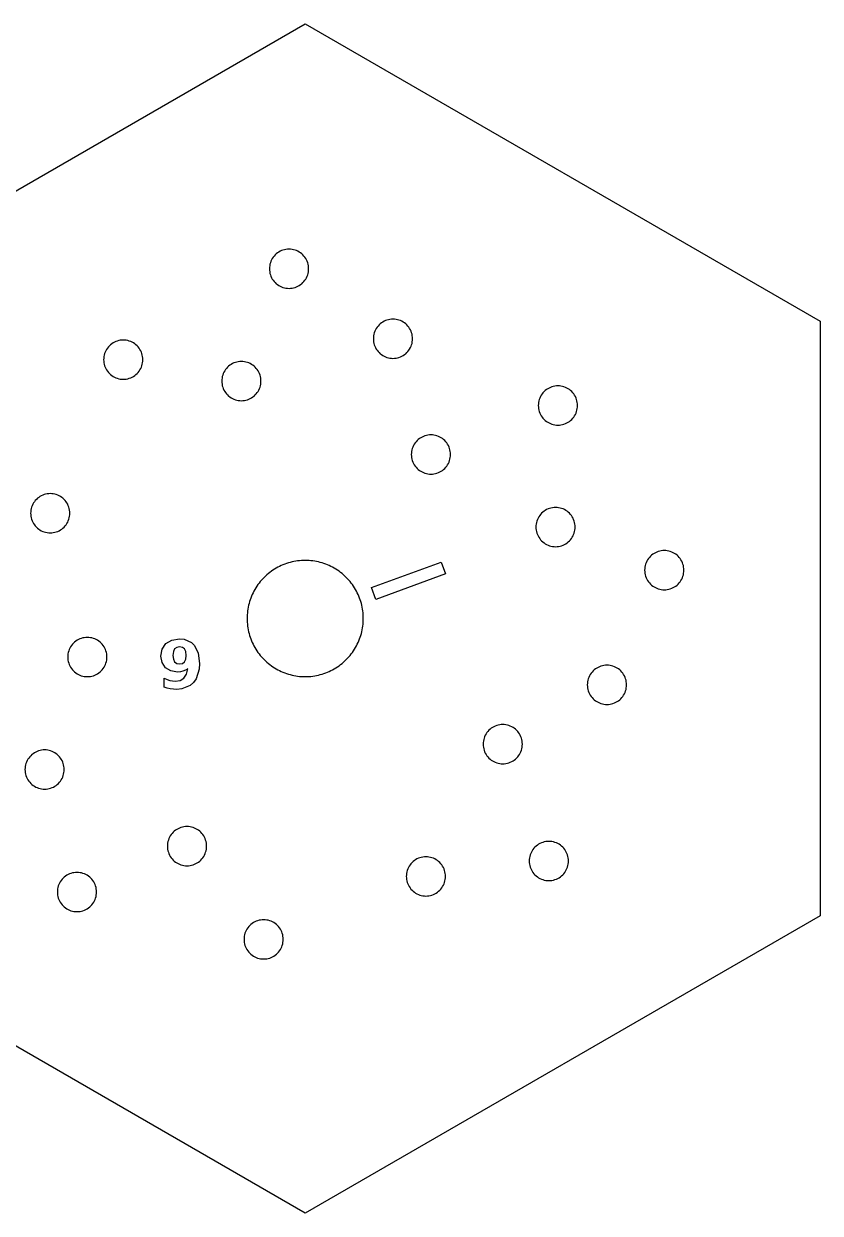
# Model space of a CAD drawing. Header units: millimetres. Extents: x 0 to 476, y 5 to 280.
# Drawn here: x 101.3 to 158.2, y 67.1 to 152 of the extents above; entities that cross this region are included whole.
import ezdxf

# ---------------------------------------------------------------- set-up
doc = ezdxf.new("R2010")
doc.units = ezdxf.units.MM
doc.layers.add('CUT', color=1, linetype='Continuous')
doc.layers.add('ENGRAVE', color=7, linetype='Continuous')

msp = doc.modelspace()

# ---------------------------------------------------------------- linework, layer by layer
at = {"layer": 'CUT'}
for points in [[(158.153, 88.3), (121.375, 67.067), (84.598, 88.3), (84.598, 130.767), (121.375, 152), (158.153, 130.767), (158.153, 88.3)], [(121.552, 134.074), (121.582, 134.18), (121.603, 134.287), (121.616, 134.397), (121.621, 134.506), (121.616, 134.616), (121.603, 134.725), (121.582, 134.833), (121.552, 134.939), (121.514, 135.042), (121.468, 135.142), (121.414, 135.238), (121.353, 135.329), (121.285, 135.416), (121.21, 135.496), (121.13, 135.571), (121.043, 135.639), (120.952, 135.7), (120.856, 135.754), (120.756, 135.8), (120.653, 135.838), (120.547, 135.868), (120.44, 135.889), (120.33, 135.902), (120.221, 135.906), (120.111, 135.902), (120.002, 135.889), (119.894, 135.868), (119.788, 135.838), (119.685, 135.8), (119.585, 135.754), (119.489, 135.7), (119.398, 135.639), (119.311, 135.571), (119.231, 135.496), (119.156, 135.416), (119.088, 135.329), (119.027, 135.238), (118.973, 135.142), (118.927, 135.042), (118.889, 134.939), (118.859, 134.833), (118.838, 134.725), (118.825, 134.616), (118.821, 134.506), (118.825, 134.397), (118.838, 134.287), (118.859, 134.18), (118.889, 134.074), (118.927, 133.971), (118.973, 133.871), (119.027, 133.775), (119.088, 133.683), (119.156, 133.597), (119.231, 133.516), (119.311, 133.442), (119.398, 133.374), (119.489, 133.313), (119.585, 133.259), (119.685, 133.213), (119.788, 133.175), (119.894, 133.145), (120.002, 133.124), (120.111, 133.111), (120.221, 133.106), (120.33, 133.111), (120.44, 133.124), (120.547, 133.145), (120.653, 133.175), (120.756, 133.213), (120.856, 133.259), (120.952, 133.313), (121.043, 133.374), (121.13, 133.442), (121.21, 133.516), (121.285, 133.597), (121.353, 133.683), (121.414, 133.775), (121.468, 133.871), (121.514, 133.971), (121.552, 134.074)], [(128.972, 129.076), (129.002, 129.182), (129.024, 129.29), (129.036, 129.399), (129.041, 129.509), (129.036, 129.618), (129.024, 129.728), (129.002, 129.835), (128.972, 129.941), (128.934, 130.044), (128.888, 130.144), (128.834, 130.24), (128.773, 130.332), (128.705, 130.418), (128.631, 130.499), (128.55, 130.573), (128.464, 130.641), (128.372, 130.702), (128.276, 130.756), (128.177, 130.802), (128.073, 130.84), (127.968, 130.87), (127.86, 130.891), (127.751, 130.904), (127.641, 130.909), (127.531, 130.904), (127.422, 130.891), (127.314, 130.87), (127.208, 130.84), (127.105, 130.802), (127.005, 130.756), (126.909, 130.702), (126.818, 130.641), (126.732, 130.573), (126.651, 130.499), (126.576, 130.418), (126.508, 130.332), (126.447, 130.24), (126.393, 130.144), (126.347, 130.044), (126.309, 129.941), (126.279, 129.835), (126.258, 129.728), (126.245, 129.618), (126.241, 129.509), (126.245, 129.399), (126.258, 129.29), (126.279, 129.182), (126.309, 129.076), (126.347, 128.973), (126.393, 128.873), (126.447, 128.777), (126.508, 128.686), (126.576, 128.599), (126.651, 128.519), (126.732, 128.444), (126.818, 128.376), (126.909, 128.315), (127.005, 128.261), (127.105, 128.215), (127.208, 128.177), (127.314, 128.147), (127.422, 128.126), (127.531, 128.113), (127.641, 128.109), (127.751, 128.113), (127.86, 128.126), (127.968, 128.147), (128.073, 128.177), (128.177, 128.215), (128.276, 128.261), (128.372, 128.315), (128.464, 128.376), (128.55, 128.444), (128.631, 128.519), (128.705, 128.599), (128.773, 128.686), (128.834, 128.777), (128.888, 128.873), (128.934, 128.973), (128.972, 129.076)], [(109.713, 127.583), (109.743, 127.689), (109.764, 127.796), (109.777, 127.906), (109.782, 128.015), (109.777, 128.125), (109.764, 128.234), (109.743, 128.342), (109.713, 128.448), (109.675, 128.551), (109.629, 128.651), (109.575, 128.747), (109.514, 128.838), (109.446, 128.925), (109.372, 129.005), (109.291, 129.08), (109.205, 129.148), (109.113, 129.209), (109.017, 129.263), (108.917, 129.309), (108.814, 129.347), (108.709, 129.377), (108.601, 129.398), (108.492, 129.411), (108.382, 129.415), (108.272, 129.411), (108.163, 129.398), (108.055, 129.377), (107.949, 129.347), (107.846, 129.309), (107.746, 129.263), (107.65, 129.209), (107.559, 129.148), (107.472, 129.08), (107.392, 129.005), (107.317, 128.925), (107.249, 128.838), (107.188, 128.747), (107.134, 128.651), (107.088, 128.551), (107.05, 128.448), (107.02, 128.342), (106.999, 128.234), (106.986, 128.125), (106.982, 128.015), (106.986, 127.906), (106.999, 127.796), (107.02, 127.689), (107.05, 127.583), (107.088, 127.48), (107.134, 127.38), (107.188, 127.284), (107.249, 127.192), (107.317, 127.106), (107.392, 127.025), (107.472, 126.951), (107.559, 126.883), (107.65, 126.822), (107.746, 126.768), (107.846, 126.722), (107.949, 126.684), (108.055, 126.654), (108.163, 126.633), (108.272, 126.62), (108.382, 126.615), (108.492, 126.62), (108.601, 126.633), (108.709, 126.654), (108.814, 126.684), (108.917, 126.722), (109.017, 126.768), (109.113, 126.822), (109.205, 126.883), (109.291, 126.951), (109.372, 127.025), (109.446, 127.106), (109.514, 127.192), (109.575, 127.284), (109.629, 127.38), (109.675, 127.48), (109.713, 127.583)], [(118.15, 126.052), (118.18, 126.158), (118.201, 126.266), (118.214, 126.375), (118.218, 126.485), (118.214, 126.594), (118.201, 126.704), (118.18, 126.811), (118.15, 126.917), (118.112, 127.02), (118.066, 127.12), (118.012, 127.216), (117.951, 127.307), (117.883, 127.394), (117.808, 127.474), (117.728, 127.549), (117.641, 127.617), (117.55, 127.678), (117.454, 127.732), (117.354, 127.778), (117.251, 127.816), (117.145, 127.846), (117.037, 127.867), (116.928, 127.88), (116.818, 127.885), (116.709, 127.88), (116.599, 127.867), (116.492, 127.846), (116.386, 127.816), (116.283, 127.778), (116.183, 127.732), (116.087, 127.678), (115.996, 127.617), (115.909, 127.549), (115.829, 127.474), (115.754, 127.394), (115.686, 127.307), (115.625, 127.216), (115.571, 127.12), (115.525, 127.02), (115.487, 126.917), (115.457, 126.811), (115.436, 126.704), (115.423, 126.594), (115.418, 126.485), (115.423, 126.375), (115.436, 126.266), (115.457, 126.158), (115.487, 126.052), (115.525, 125.949), (115.571, 125.849), (115.625, 125.753), (115.686, 125.662), (115.754, 125.575), (115.829, 125.495), (115.909, 125.42), (115.996, 125.352), (116.087, 125.291), (116.183, 125.237), (116.283, 125.191), (116.386, 125.153), (116.492, 125.123), (116.599, 125.102), (116.709, 125.089), (116.818, 125.085), (116.928, 125.089), (117.037, 125.102), (117.145, 125.123), (117.251, 125.153), (117.354, 125.191), (117.454, 125.237), (117.55, 125.291), (117.641, 125.352), (117.728, 125.42), (117.808, 125.495), (117.883, 125.575), (117.951, 125.662), (118.012, 125.753), (118.066, 125.849), (118.112, 125.949), (118.15, 126.052)], [(140.782, 124.415), (140.804, 124.523), (140.817, 124.632), (140.821, 124.742), (140.817, 124.852), (140.804, 124.961), (140.782, 125.069), (140.753, 125.175), (140.714, 125.278), (140.668, 125.378), (140.615, 125.474), (140.554, 125.565), (140.486, 125.652), (140.411, 125.732), (140.33, 125.807), (140.244, 125.875), (140.153, 125.936), (140.057, 125.99), (139.957, 126.036), (139.854, 126.074), (139.748, 126.104), (139.64, 126.125), (139.531, 126.138), (139.421, 126.142), (139.311, 126.138), (139.202, 126.125), (139.094, 126.104), (138.988, 126.074), (138.885, 126.036), (138.785, 125.99), (138.69, 125.936), (138.598, 125.875), (138.512, 125.807), (138.431, 125.732), (138.356, 125.652), (138.288, 125.565), (138.227, 125.474), (138.174, 125.378), (138.128, 125.278), (138.09, 125.175), (138.06, 125.069), (138.038, 124.961), (138.025, 124.852), (138.021, 124.742), (138.025, 124.632), (138.038, 124.523), (138.06, 124.415), (138.09, 124.31), (138.128, 124.207), (138.174, 124.107), (138.227, 124.011), (138.288, 123.919), (138.356, 123.833), (138.431, 123.752), (138.512, 123.678), (138.598, 123.61), (138.69, 123.549), (138.785, 123.495), (138.885, 123.449), (138.988, 123.411), (139.094, 123.381), (139.202, 123.36), (139.311, 123.347), (139.421, 123.342), (139.531, 123.347), (139.64, 123.36), (139.748, 123.381), (139.854, 123.411), (139.957, 123.449), (140.057, 123.495), (140.153, 123.549), (140.244, 123.61), (140.33, 123.678), (140.411, 123.752), (140.486, 123.833), (140.554, 123.919), (140.615, 124.011), (140.668, 124.107), (140.714, 124.207), (140.753, 124.31), (140.782, 124.415)], [(131.714, 120.916), (131.736, 121.024), (131.749, 121.133), (131.753, 121.243), (131.749, 121.353), (131.736, 121.462), (131.714, 121.57), (131.684, 121.676), (131.646, 121.779), (131.6, 121.878), (131.547, 121.974), (131.485, 122.066), (131.417, 122.152), (131.343, 122.233), (131.262, 122.307), (131.176, 122.376), (131.084, 122.437), (130.988, 122.49), (130.889, 122.536), (130.785, 122.574), (130.68, 122.604), (130.572, 122.626), (130.463, 122.639), (130.353, 122.643), (130.243, 122.639), (130.134, 122.626), (130.026, 122.604), (129.92, 122.574), (129.817, 122.536), (129.717, 122.49), (129.621, 122.437), (129.53, 122.376), (129.444, 122.307), (129.363, 122.233), (129.288, 122.152), (129.22, 122.066), (129.159, 121.974), (129.105, 121.878), (129.059, 121.779), (129.021, 121.676), (128.992, 121.57), (128.97, 121.462), (128.957, 121.353), (128.953, 121.243), (128.957, 121.133), (128.97, 121.024), (128.992, 120.916), (129.021, 120.81), (129.059, 120.707), (129.105, 120.607), (129.159, 120.511), (129.22, 120.42), (129.288, 120.334), (129.363, 120.253), (129.444, 120.178), (129.53, 120.11), (129.621, 120.049), (129.717, 119.996), (129.817, 119.949), (129.92, 119.911), (130.026, 119.882), (130.134, 119.86), (130.243, 119.847), (130.353, 119.843), (130.463, 119.847), (130.572, 119.86), (130.68, 119.882), (130.785, 119.911), (130.889, 119.949), (130.988, 119.996), (131.084, 120.049), (131.176, 120.11), (131.262, 120.178), (131.343, 120.253), (131.417, 120.334), (131.485, 120.42), (131.547, 120.511), (131.6, 120.607), (131.646, 120.707), (131.684, 120.81), (131.714, 120.916)], [(104.527, 116.723), (104.548, 116.831), (104.561, 116.94), (104.566, 117.05), (104.561, 117.16), (104.548, 117.269), (104.527, 117.377), (104.497, 117.483), (104.459, 117.586), (104.413, 117.686), (104.359, 117.781), (104.298, 117.873), (104.23, 117.959), (104.156, 118.04), (104.075, 118.115), (103.989, 118.183), (103.897, 118.244), (103.801, 118.297), (103.701, 118.343), (103.598, 118.381), (103.493, 118.411), (103.385, 118.433), (103.276, 118.446), (103.166, 118.45), (103.056, 118.446), (102.947, 118.433), (102.839, 118.411), (102.733, 118.381), (102.63, 118.343), (102.53, 118.297), (102.434, 118.244), (102.343, 118.183), (102.256, 118.115), (102.176, 118.04), (102.101, 117.959), (102.033, 117.873), (101.972, 117.781), (101.918, 117.686), (101.872, 117.586), (101.834, 117.483), (101.804, 117.377), (101.783, 117.269), (101.77, 117.16), (101.766, 117.05), (101.77, 116.94), (101.783, 116.831), (101.804, 116.723), (101.834, 116.617), (101.872, 116.514), (101.918, 116.414), (101.972, 116.318), (102.033, 116.227), (102.101, 116.141), (102.176, 116.06), (102.256, 115.985), (102.343, 115.917), (102.434, 115.856), (102.53, 115.803), (102.63, 115.757), (102.733, 115.719), (102.839, 115.689), (102.947, 115.667), (103.056, 115.654), (103.166, 115.65), (103.276, 115.654), (103.385, 115.667), (103.493, 115.689), (103.598, 115.719), (103.701, 115.757), (103.801, 115.803), (103.897, 115.856), (103.989, 115.917), (104.075, 115.985), (104.156, 116.06), (104.23, 116.141), (104.298, 116.227), (104.359, 116.318), (104.413, 116.414), (104.459, 116.514), (104.497, 116.617), (104.527, 116.723)], [(140.613, 115.735), (140.634, 115.843), (140.647, 115.952), (140.651, 116.062), (140.647, 116.171), (140.634, 116.281), (140.613, 116.388), (140.583, 116.494), (140.545, 116.597), (140.499, 116.697), (140.445, 116.793), (140.384, 116.885), (140.316, 116.971), (140.241, 117.052), (140.161, 117.126), (140.074, 117.194), (139.983, 117.255), (139.887, 117.309), (139.787, 117.355), (139.684, 117.393), (139.578, 117.423), (139.47, 117.444), (139.361, 117.457), (139.251, 117.462), (139.142, 117.457), (139.032, 117.444), (138.925, 117.423), (138.819, 117.393), (138.716, 117.355), (138.616, 117.309), (138.52, 117.255), (138.429, 117.194), (138.342, 117.126), (138.261, 117.052), (138.187, 116.971), (138.119, 116.885), (138.058, 116.793), (138.004, 116.697), (137.958, 116.597), (137.92, 116.494), (137.89, 116.388), (137.869, 116.281), (137.856, 116.171), (137.851, 116.062), (137.856, 115.952), (137.869, 115.843), (137.89, 115.735), (137.92, 115.629), (137.958, 115.526), (138.004, 115.426), (138.058, 115.33), (138.119, 115.239), (138.187, 115.152), (138.261, 115.072), (138.342, 114.997), (138.429, 114.929), (138.52, 114.868), (138.616, 114.814), (138.716, 114.768), (138.819, 114.73), (138.925, 114.7), (139.032, 114.679), (139.142, 114.666), (139.251, 114.662), (139.361, 114.666), (139.47, 114.679), (139.578, 114.7), (139.684, 114.73), (139.787, 114.768), (139.887, 114.814), (139.983, 114.868), (140.074, 114.929), (140.161, 114.997), (140.241, 115.072), (140.316, 115.152), (140.384, 115.239), (140.445, 115.33), (140.499, 115.426), (140.545, 115.526), (140.583, 115.629), (140.613, 115.735)], [(148.348, 112.551), (148.378, 112.656), (148.399, 112.764), (148.412, 112.873), (148.416, 112.983), (148.412, 113.093), (148.399, 113.202), (148.378, 113.31), (148.348, 113.416), (148.31, 113.519), (148.264, 113.619), (148.21, 113.715), (148.149, 113.806), (148.081, 113.893), (148.006, 113.973), (147.926, 114.048), (147.839, 114.116), (147.748, 114.177), (147.652, 114.231), (147.552, 114.277), (147.449, 114.315), (147.343, 114.345), (147.235, 114.366), (147.126, 114.379), (147.016, 114.383), (146.906, 114.379), (146.797, 114.366), (146.689, 114.345), (146.584, 114.315), (146.481, 114.277), (146.381, 114.231), (146.285, 114.177), (146.193, 114.116), (146.107, 114.048), (146.026, 113.973), (145.952, 113.893), (145.884, 113.806), (145.823, 113.715), (145.769, 113.619), (145.723, 113.519), (145.685, 113.416), (145.655, 113.31), (145.634, 113.202), (145.621, 113.093), (145.616, 112.983), (145.621, 112.873), (145.634, 112.764), (145.655, 112.656), (145.685, 112.551), (145.723, 112.448), (145.769, 112.348), (145.823, 112.252), (145.884, 112.16), (145.952, 112.074), (146.026, 111.993), (146.107, 111.919), (146.193, 111.851), (146.285, 111.79), (146.381, 111.736), (146.481, 111.69), (146.584, 111.652), (146.689, 111.622), (146.797, 111.601), (146.906, 111.588), (147.016, 111.583), (147.126, 111.588), (147.235, 111.601), (147.343, 111.622), (147.449, 111.652), (147.552, 111.69), (147.652, 111.736), (147.748, 111.79), (147.839, 111.851), (147.926, 111.919), (148.006, 111.993), (148.081, 112.074), (148.149, 112.16), (148.21, 112.252), (148.264, 112.348), (148.31, 112.448), (148.348, 112.551)], [(125.516, 109.805), (125.505, 109.94), (125.49, 110.075), (125.47, 110.209), (125.446, 110.343), (125.417, 110.476), (125.384, 110.607), (125.347, 110.738), (125.305, 110.867), (125.259, 110.995), (125.209, 111.121), (125.155, 111.246), (125.097, 111.369), (125.035, 111.49), (124.969, 111.608), (124.899, 111.725), (124.826, 111.839), (124.749, 111.951), (124.668, 112.06), (124.583, 112.166), (124.495, 112.27), (124.404, 112.37), (124.31, 112.468), (124.212, 112.562), (124.112, 112.653), (124.008, 112.741), (123.902, 112.826), (123.793, 112.907), (123.681, 112.984), (123.567, 113.058), (123.45, 113.127), (123.332, 113.193), (123.211, 113.255), (123.088, 113.313), (122.963, 113.367), (122.837, 113.417), (122.709, 113.463), (122.58, 113.505), (122.449, 113.542), (122.318, 113.575), (122.185, 113.604), (122.051, 113.628), (121.917, 113.648), (121.782, 113.663), (121.647, 113.674), (121.511, 113.681), (121.375, 113.683), (121.24, 113.681), (121.104, 113.674), (120.969, 113.663), (120.834, 113.648), (120.699, 113.628), (120.566, 113.604), (120.433, 113.575), (120.301, 113.542), (120.171, 113.505), (120.041, 113.463), (119.913, 113.417), (119.787, 113.367), (119.663, 113.313), (119.54, 113.255), (119.419, 113.193), (119.3, 113.127), (119.184, 113.058), (119.07, 112.984), (118.958, 112.907), (118.849, 112.826), (118.743, 112.741), (118.639, 112.653), (118.538, 112.562), (118.441, 112.468), (118.346, 112.37), (118.255, 112.27), (118.167, 112.166), (118.083, 112.06), (118.002, 111.951), (117.925, 111.839), (117.851, 111.725), (117.781, 111.608), (117.715, 111.49), (117.653, 111.369), (117.595, 111.246), (117.541, 111.121), (117.491, 110.995), (117.446, 110.867), (117.404, 110.738), (117.367, 110.607), (117.334, 110.476), (117.305, 110.343), (117.281, 110.209), (117.261, 110.075), (117.245, 109.94), (117.234, 109.805), (117.228, 109.669), (117.225, 109.533), (117.228, 109.398), (117.234, 109.262), (117.245, 109.127), (117.261, 108.992), (117.281, 108.857), (117.305, 108.724), (117.334, 108.591), (117.367, 108.459), (117.404, 108.329), (117.446, 108.199), (117.491, 108.071), (117.541, 107.945), (117.595, 107.821), (117.653, 107.698), (117.715, 107.577), (117.781, 107.458), (117.851, 107.342), (117.925, 107.228), (118.002, 107.116), (118.083, 107.007), (118.167, 106.901), (118.255, 106.797), (118.346, 106.696), (118.441, 106.599), (118.538, 106.504), (118.639, 106.413), (118.743, 106.325), (118.849, 106.241), (118.958, 106.16), (119.07, 106.083), (119.184, 106.009), (119.3, 105.939), (119.419, 105.873), (119.54, 105.811), (119.663, 105.753), (119.787, 105.699), (119.913, 105.649), (120.041, 105.604), (120.171, 105.562), (120.301, 105.525), (120.433, 105.492), (120.566, 105.463), (120.699, 105.439), (120.834, 105.419), (120.969, 105.403), (121.104, 105.392), (121.24, 105.386), (121.375, 105.383), (121.511, 105.386), (121.647, 105.392), (121.782, 105.403), (121.917, 105.419), (122.051, 105.439), (122.185, 105.463), (122.318, 105.492), (122.449, 105.525), (122.58, 105.562), (122.709, 105.604), (122.837, 105.649), (122.963, 105.699), (123.088, 105.753), (123.211, 105.811), (123.332, 105.873), (123.45, 105.939), (123.567, 106.009), (123.681, 106.083), (123.793, 106.16), (123.902, 106.241), (124.008, 106.325), (124.112, 106.413), (124.212, 106.504), (124.31, 106.599), (124.404, 106.696), (124.495, 106.797), (124.583, 106.901), (124.668, 107.007), (124.749, 107.116), (124.826, 107.228), (124.899, 107.342), (124.969, 107.458), (125.035, 107.577), (125.097, 107.698), (125.155, 107.821), (125.209, 107.945), (125.259, 108.071), (125.305, 108.199), (125.347, 108.329), (125.384, 108.459), (125.417, 108.591), (125.446, 108.724), (125.47, 108.857), (125.49, 108.992), (125.505, 109.127), (125.516, 109.262), (125.523, 109.398), (125.525, 109.533), (125.523, 109.669), (125.516, 109.805)], [(107.148, 106.349), (107.178, 106.454), (107.2, 106.562), (107.213, 106.671), (107.217, 106.781), (107.213, 106.891), (107.2, 107), (107.178, 107.108), (107.148, 107.214), (107.11, 107.317), (107.064, 107.417), (107.011, 107.513), (106.949, 107.604), (106.881, 107.69), (106.807, 107.771), (106.726, 107.846), (106.64, 107.914), (106.548, 107.975), (106.452, 108.029), (106.353, 108.075), (106.249, 108.113), (106.144, 108.143), (106.036, 108.164), (105.927, 108.177), (105.817, 108.181), (105.707, 108.177), (105.598, 108.164), (105.49, 108.143), (105.384, 108.113), (105.281, 108.075), (105.181, 108.029), (105.085, 107.975), (104.994, 107.914), (104.908, 107.846), (104.827, 107.771), (104.752, 107.69), (104.684, 107.604), (104.623, 107.513), (104.569, 107.417), (104.523, 107.317), (104.485, 107.214), (104.456, 107.108), (104.434, 107), (104.421, 106.891), (104.417, 106.781), (104.421, 106.671), (104.434, 106.562), (104.456, 106.454), (104.485, 106.349), (104.523, 106.246), (104.569, 106.146), (104.623, 106.05), (104.684, 105.958), (104.752, 105.872), (104.827, 105.791), (104.908, 105.717), (104.994, 105.649), (105.085, 105.588), (105.181, 105.534), (105.281, 105.488), (105.384, 105.45), (105.49, 105.42), (105.598, 105.398), (105.707, 105.386), (105.817, 105.381), (105.927, 105.386), (106.036, 105.398), (106.144, 105.42), (106.249, 105.45), (106.353, 105.488), (106.452, 105.534), (106.548, 105.588), (106.64, 105.649), (106.726, 105.717), (106.807, 105.791), (106.881, 105.872), (106.949, 105.958), (107.011, 106.05), (107.064, 106.146), (107.11, 106.246), (107.148, 106.349)], [(144.254, 104.364), (144.284, 104.469), (144.305, 104.577), (144.318, 104.686), (144.322, 104.796), (144.318, 104.906), (144.305, 105.015), (144.284, 105.123), (144.254, 105.229), (144.216, 105.332), (144.17, 105.432), (144.116, 105.528), (144.055, 105.619), (143.987, 105.705), (143.912, 105.786), (143.832, 105.861), (143.745, 105.929), (143.654, 105.99), (143.558, 106.044), (143.458, 106.09), (143.355, 106.128), (143.249, 106.158), (143.141, 106.179), (143.032, 106.192), (142.922, 106.196), (142.813, 106.192), (142.703, 106.179), (142.596, 106.158), (142.49, 106.128), (142.387, 106.09), (142.287, 106.044), (142.191, 105.99), (142.099, 105.929), (142.013, 105.861), (141.932, 105.786), (141.858, 105.705), (141.79, 105.619), (141.729, 105.528), (141.675, 105.432), (141.629, 105.332), (141.591, 105.229), (141.561, 105.123), (141.54, 105.015), (141.527, 104.906), (141.522, 104.796), (141.527, 104.686), (141.54, 104.577), (141.561, 104.469), (141.591, 104.364), (141.629, 104.261), (141.675, 104.161), (141.729, 104.065), (141.79, 103.973), (141.858, 103.887), (141.932, 103.806), (142.013, 103.732), (142.099, 103.664), (142.191, 103.603), (142.287, 103.549), (142.387, 103.503), (142.49, 103.465), (142.596, 103.435), (142.703, 103.414), (142.813, 103.401), (142.922, 103.396), (143.032, 103.401), (143.141, 103.414), (143.249, 103.435), (143.355, 103.465), (143.458, 103.503), (143.558, 103.549), (143.654, 103.603), (143.745, 103.664), (143.832, 103.732), (143.912, 103.806), (143.987, 103.887), (144.055, 103.973), (144.116, 104.065), (144.17, 104.161), (144.216, 104.261), (144.254, 104.364)], [(136.845, 100.232), (136.866, 100.34), (136.879, 100.449), (136.883, 100.559), (136.879, 100.669), (136.866, 100.778), (136.845, 100.886), (136.815, 100.992), (136.777, 101.095), (136.731, 101.194), (136.677, 101.29), (136.616, 101.382), (136.548, 101.468), (136.473, 101.549), (136.393, 101.623), (136.306, 101.692), (136.215, 101.753), (136.119, 101.806), (136.019, 101.852), (135.916, 101.89), (135.81, 101.92), (135.702, 101.942), (135.593, 101.955), (135.483, 101.959), (135.374, 101.955), (135.264, 101.942), (135.157, 101.92), (135.051, 101.89), (134.948, 101.852), (134.848, 101.806), (134.752, 101.753), (134.661, 101.692), (134.574, 101.623), (134.494, 101.549), (134.419, 101.468), (134.351, 101.382), (134.29, 101.29), (134.236, 101.194), (134.19, 101.095), (134.152, 100.992), (134.122, 100.886), (134.101, 100.778), (134.088, 100.669), (134.083, 100.559), (134.088, 100.449), (134.101, 100.34), (134.122, 100.232), (134.152, 100.126), (134.19, 100.023), (134.236, 99.923), (134.29, 99.827), (134.351, 99.736), (134.419, 99.65), (134.494, 99.569), (134.574, 99.494), (134.661, 99.426), (134.752, 99.365), (134.848, 99.311), (134.948, 99.265), (135.051, 99.227), (135.157, 99.198), (135.264, 99.176), (135.374, 99.163), (135.483, 99.159), (135.593, 99.163), (135.702, 99.176), (135.81, 99.198), (135.916, 99.227), (136.019, 99.265), (136.119, 99.311), (136.215, 99.365), (136.306, 99.426), (136.393, 99.494), (136.473, 99.569), (136.548, 99.65), (136.616, 99.736), (136.677, 99.827), (136.731, 99.923), (136.777, 100.023), (136.815, 100.126), (136.845, 100.232)], [(104.096, 98.315), (104.126, 98.421), (104.147, 98.529), (104.16, 98.638), (104.165, 98.748), (104.16, 98.858), (104.147, 98.967), (104.126, 99.075), (104.096, 99.181), (104.058, 99.284), (104.012, 99.384), (103.958, 99.48), (103.897, 99.571), (103.829, 99.657), (103.755, 99.738), (103.674, 99.813), (103.588, 99.881), (103.496, 99.942), (103.4, 99.995), (103.3, 100.041), (103.197, 100.08), (103.091, 100.109), (102.984, 100.131), (102.874, 100.144), (102.765, 100.148), (102.655, 100.144), (102.546, 100.131), (102.438, 100.109), (102.332, 100.08), (102.229, 100.041), (102.129, 99.995), (102.033, 99.942), (101.942, 99.881), (101.855, 99.813), (101.775, 99.738), (101.7, 99.657), (101.632, 99.571), (101.571, 99.48), (101.517, 99.384), (101.471, 99.284), (101.433, 99.181), (101.403, 99.075), (101.382, 98.967), (101.369, 98.858), (101.365, 98.748), (101.369, 98.638), (101.382, 98.529), (101.403, 98.421), (101.433, 98.315), (101.471, 98.212), (101.517, 98.112), (101.571, 98.017), (101.632, 97.925), (101.7, 97.839), (101.775, 97.758), (101.855, 97.683), (101.942, 97.615), (102.033, 97.554), (102.129, 97.501), (102.229, 97.455), (102.332, 97.417), (102.438, 97.387), (102.546, 97.365), (102.655, 97.352), (102.765, 97.348), (102.874, 97.352), (102.984, 97.365), (103.091, 97.387), (103.197, 97.417), (103.3, 97.455), (103.4, 97.501), (103.496, 97.554), (103.588, 97.615), (103.674, 97.683), (103.755, 97.758), (103.829, 97.839), (103.897, 97.925), (103.958, 98.017), (104.012, 98.112), (104.058, 98.212), (104.096, 98.315)], [(114.294, 92.95), (114.315, 93.058), (114.328, 93.167), (114.332, 93.277), (114.328, 93.387), (114.315, 93.496), (114.294, 93.603), (114.264, 93.709), (114.226, 93.812), (114.18, 93.912), (114.126, 94.008), (114.065, 94.1), (113.997, 94.186), (113.922, 94.267), (113.841, 94.341), (113.755, 94.409), (113.664, 94.47), (113.568, 94.524), (113.468, 94.57), (113.365, 94.608), (113.259, 94.638), (113.151, 94.659), (113.042, 94.672), (112.932, 94.677), (112.822, 94.672), (112.713, 94.659), (112.605, 94.638), (112.5, 94.608), (112.396, 94.57), (112.297, 94.524), (112.201, 94.47), (112.109, 94.409), (112.023, 94.341), (111.942, 94.267), (111.868, 94.186), (111.8, 94.1), (111.739, 94.008), (111.685, 93.912), (111.639, 93.812), (111.601, 93.709), (111.571, 93.603), (111.549, 93.496), (111.537, 93.387), (111.532, 93.277), (111.537, 93.167), (111.549, 93.058), (111.571, 92.95), (111.601, 92.844), (111.639, 92.741), (111.685, 92.641), (111.739, 92.545), (111.8, 92.454), (111.868, 92.367), (111.942, 92.287), (112.023, 92.212), (112.109, 92.144), (112.201, 92.083), (112.297, 92.029), (112.396, 91.983), (112.5, 91.945), (112.605, 91.915), (112.713, 91.894), (112.822, 91.881), (112.932, 91.877), (113.042, 91.881), (113.151, 91.894), (113.259, 91.915), (113.365, 91.945), (113.468, 91.983), (113.568, 92.029), (113.664, 92.083), (113.755, 92.144), (113.841, 92.212), (113.922, 92.287), (113.997, 92.367), (114.065, 92.454), (114.126, 92.545), (114.18, 92.641), (114.226, 92.741), (114.264, 92.844), (114.294, 92.95)], [(140.136, 91.892), (140.157, 92), (140.17, 92.109), (140.174, 92.219), (140.17, 92.329), (140.157, 92.438), (140.136, 92.546), (140.106, 92.651), (140.068, 92.755), (140.022, 92.854), (139.968, 92.95), (139.907, 93.042), (139.839, 93.128), (139.764, 93.209), (139.684, 93.283), (139.597, 93.351), (139.506, 93.413), (139.41, 93.466), (139.31, 93.512), (139.207, 93.55), (139.101, 93.58), (138.993, 93.602), (138.884, 93.615), (138.774, 93.619), (138.665, 93.615), (138.555, 93.602), (138.448, 93.58), (138.342, 93.55), (138.239, 93.512), (138.139, 93.466), (138.043, 93.413), (137.952, 93.351), (137.865, 93.283), (137.784, 93.209), (137.71, 93.128), (137.642, 93.042), (137.581, 92.95), (137.527, 92.854), (137.481, 92.755), (137.443, 92.651), (137.413, 92.546), (137.392, 92.438), (137.379, 92.329), (137.374, 92.219), (137.379, 92.109), (137.392, 92), (137.413, 91.892), (137.443, 91.786), (137.481, 91.683), (137.527, 91.583), (137.581, 91.487), (137.642, 91.396), (137.71, 91.31), (137.784, 91.229), (137.865, 91.154), (137.952, 91.086), (138.043, 91.025), (138.139, 90.971), (138.239, 90.925), (138.342, 90.887), (138.448, 90.858), (138.555, 90.836), (138.665, 90.823), (138.774, 90.819), (138.884, 90.823), (138.993, 90.836), (139.101, 90.858), (139.207, 90.887), (139.31, 90.925), (139.41, 90.971), (139.506, 91.025), (139.597, 91.086), (139.684, 91.154), (139.764, 91.229), (139.839, 91.31), (139.907, 91.396), (139.968, 91.487), (140.022, 91.583), (140.068, 91.683), (140.106, 91.786), (140.136, 91.892)], [(131.355, 90.79), (131.376, 90.898), (131.389, 91.007), (131.393, 91.117), (131.389, 91.227), (131.376, 91.336), (131.355, 91.444), (131.325, 91.55), (131.287, 91.653), (131.241, 91.753), (131.187, 91.849), (131.126, 91.94), (131.058, 92.026), (130.983, 92.107), (130.903, 92.182), (130.816, 92.25), (130.725, 92.311), (130.629, 92.365), (130.529, 92.411), (130.426, 92.449), (130.32, 92.478), (130.212, 92.5), (130.103, 92.513), (129.993, 92.517), (129.883, 92.513), (129.774, 92.5), (129.666, 92.478), (129.561, 92.449), (129.458, 92.411), (129.358, 92.365), (129.262, 92.311), (129.17, 92.25), (129.084, 92.182), (129.003, 92.107), (128.929, 92.026), (128.861, 91.94), (128.8, 91.849), (128.746, 91.753), (128.7, 91.653), (128.662, 91.55), (128.632, 91.444), (128.611, 91.336), (128.598, 91.227), (128.593, 91.117), (128.598, 91.007), (128.611, 90.898), (128.632, 90.79), (128.662, 90.685), (128.7, 90.581), (128.746, 90.482), (128.8, 90.386), (128.861, 90.294), (128.929, 90.208), (129.003, 90.127), (129.084, 90.053), (129.17, 89.985), (129.262, 89.923), (129.358, 89.87), (129.458, 89.824), (129.561, 89.786), (129.666, 89.756), (129.774, 89.734), (129.883, 89.721), (129.993, 89.717), (130.103, 89.721), (130.212, 89.734), (130.32, 89.756), (130.426, 89.786), (130.529, 89.824), (130.629, 89.87), (130.725, 89.923), (130.816, 89.985), (130.903, 90.053), (130.983, 90.127), (131.058, 90.208), (131.126, 90.294), (131.187, 90.386), (131.241, 90.482), (131.287, 90.581), (131.325, 90.685), (131.355, 90.79)], [(106.436, 89.673), (106.458, 89.781), (106.471, 89.89), (106.475, 90), (106.471, 90.11), (106.458, 90.219), (106.436, 90.327), (106.406, 90.433), (106.368, 90.536), (106.322, 90.635), (106.269, 90.731), (106.207, 90.823), (106.139, 90.909), (106.065, 90.99), (105.984, 91.064), (105.898, 91.133), (105.806, 91.194), (105.71, 91.247), (105.611, 91.293), (105.507, 91.331), (105.402, 91.361), (105.294, 91.383), (105.185, 91.396), (105.075, 91.4), (104.965, 91.396), (104.856, 91.383), (104.748, 91.361), (104.642, 91.331), (104.539, 91.293), (104.439, 91.247), (104.343, 91.194), (104.252, 91.133), (104.166, 91.064), (104.085, 90.99), (104.01, 90.909), (103.942, 90.823), (103.881, 90.731), (103.827, 90.635), (103.781, 90.536), (103.743, 90.433), (103.713, 90.327), (103.692, 90.219), (103.679, 90.11), (103.675, 90), (103.679, 89.89), (103.692, 89.781), (103.713, 89.673), (103.743, 89.567), (103.781, 89.464), (103.827, 89.364), (103.881, 89.268), (103.942, 89.177), (104.01, 89.091), (104.085, 89.01), (104.166, 88.935), (104.252, 88.867), (104.343, 88.806), (104.439, 88.752), (104.539, 88.706), (104.642, 88.668), (104.748, 88.639), (104.856, 88.617), (104.965, 88.604), (105.075, 88.6), (105.185, 88.604), (105.294, 88.617), (105.402, 88.639), (105.507, 88.668), (105.611, 88.706), (105.71, 88.752), (105.806, 88.806), (105.898, 88.867), (105.984, 88.935), (106.065, 89.01), (106.139, 89.091), (106.207, 89.177), (106.269, 89.268), (106.322, 89.364), (106.368, 89.464), (106.406, 89.567), (106.436, 89.673)], [(119.767, 86.293), (119.789, 86.401), (119.802, 86.51), (119.806, 86.62), (119.802, 86.73), (119.789, 86.839), (119.767, 86.947), (119.738, 87.053), (119.7, 87.156), (119.654, 87.256), (119.6, 87.352), (119.539, 87.443), (119.471, 87.53), (119.396, 87.61), (119.315, 87.685), (119.229, 87.753), (119.138, 87.814), (119.042, 87.868), (118.942, 87.914), (118.839, 87.952), (118.733, 87.982), (118.625, 88.003), (118.516, 88.016), (118.406, 88.02), (118.296, 88.016), (118.187, 88.003), (118.079, 87.982), (117.973, 87.952), (117.87, 87.914), (117.771, 87.868), (117.675, 87.814), (117.583, 87.753), (117.497, 87.685), (117.416, 87.61), (117.342, 87.53), (117.273, 87.443), (117.212, 87.352), (117.159, 87.256), (117.113, 87.156), (117.075, 87.053), (117.045, 86.947), (117.023, 86.839), (117.01, 86.73), (117.006, 86.62), (117.01, 86.51), (117.023, 86.401), (117.045, 86.293), (117.075, 86.188), (117.113, 86.085), (117.159, 85.985), (117.212, 85.889), (117.273, 85.797), (117.342, 85.711), (117.416, 85.63), (117.497, 85.556), (117.583, 85.488), (117.675, 85.427), (117.771, 85.373), (117.87, 85.327), (117.973, 85.289), (118.079, 85.259), (118.187, 85.238), (118.296, 85.225), (118.406, 85.22), (118.516, 85.225), (118.625, 85.238), (118.733, 85.259), (118.839, 85.289), (118.942, 85.327), (119.042, 85.373), (119.138, 85.427), (119.229, 85.488), (119.315, 85.556), (119.396, 85.63), (119.471, 85.711), (119.539, 85.797), (119.6, 85.889), (119.654, 85.985), (119.7, 86.085), (119.738, 86.188), (119.767, 86.293)]]:
    msp.add_lwpolyline(points, close=True, dxfattribs=at)
at = {"layer": 'ENGRAVE'}
for points in [[(131.393, 112.713), (126.414, 110.894), (126.105, 111.74), (131.084, 113.558), (131.393, 112.713)], [(111.709, 105.111), (111.904, 105.074), (112.095, 105.061), (112.452, 105.117), (112.719, 105.283), (112.897, 105.559), (112.982, 105.943), (112.819, 105.841), (112.645, 105.769), (112.458, 105.725), (112.256, 105.71), (111.775, 105.788), (111.396, 106.021), (111.151, 106.381), (111.069, 106.838), (111.16, 107.344), (111.434, 107.737), (111.86, 107.99), (112.41, 108.074), (112.73, 108.046), (113.256, 107.816), (113.462, 107.616), (113.741, 107.063), (113.834, 106.32), (113.807, 105.913), (113.589, 105.236), (113.398, 104.967), (113.161, 104.751), (112.564, 104.505), (112.205, 104.474), (111.966, 104.484), (111.737, 104.511), (111.516, 104.556), (111.3, 104.619), (111.3, 105.261), (111.509, 105.174), (111.709, 105.111)], [(112.759, 106.444), (112.848, 106.635), (112.877, 106.902), (112.848, 107.167), (112.759, 107.357), (112.611, 107.473), (112.405, 107.512), (112.199, 107.473), (112.052, 107.357), (111.963, 107.167), (111.933, 106.902), (111.963, 106.635), (112.052, 106.444), (112.199, 106.33), (112.405, 106.292), (112.611, 106.33), (112.759, 106.444)]]:
    msp.add_lwpolyline(points, close=True, dxfattribs=at)

doc.saveas('drawing.dxf')
